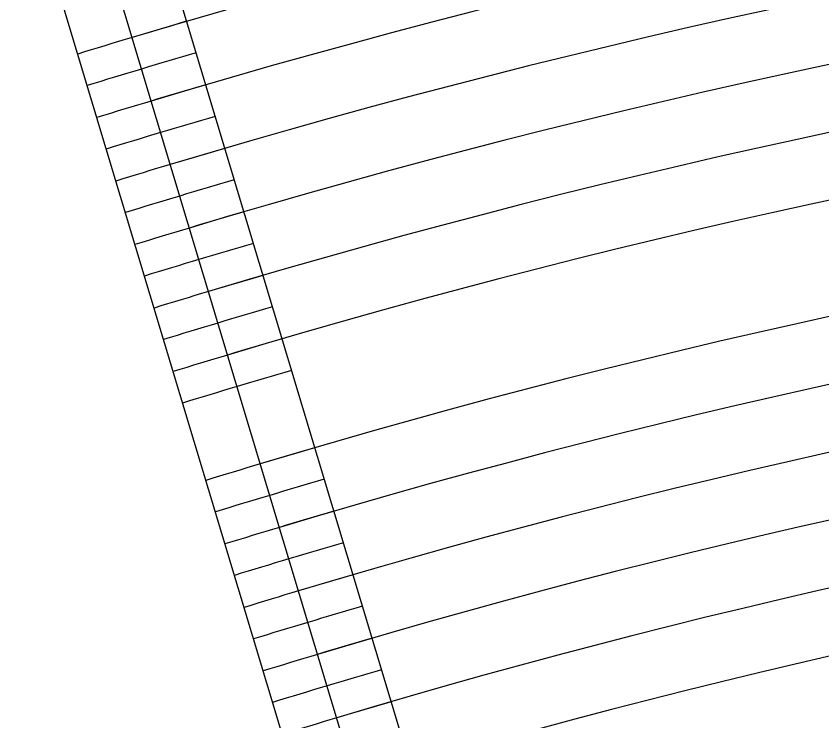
# Model space of a CAD drawing. Extents: x 60675 to 406257, y -6788 to 756297.
# Drawn here: x 392915.1 to 393000.3, y 755178.7 to 755253.2 of the extents above; entities that cross this region are included whole.
import ezdxf

# ---------------------------------------------------------------- set-up
doc = ezdxf.new("R2010")
doc.units = 0
doc.layers.add('CENTERLINE', color=7, linetype='CONTINUOUS')
doc.layers.add('elevation', color=33, linetype='CONTINUOUS', lineweight=25)
doc.layers.add('Wind&door', color=141, linetype='CONTINUOUS', lineweight=30)

msp = doc.modelspace()

# ---------------------------------------------------------------- linework, layer by layer
at = {"layer": 'CENTERLINE', "color": 1}
msp.add_lwpolyline([(392955.06317, 755158.791), (392800.8956, 755671.7552)], dxfattribs=at)
at = {"layer": 'elevation', "ltscale": 0.05}
for points in [[(392957.72149, 755170.79197), (392806.64169, 755673.48214)], [(392946.2267, 755167.34667), (392795.14949, 755670.02825)]]:
    msp.add_lwpolyline(points, dxfattribs=at)
for centre, radius, start, end in [((393173.17327, 754433.06983, 13169.80587), 854.01877, 106.32521903, 107.13030088), ((393173.62024, 754429.57628, 13169.80587), 854.01877, 106.28647539, 107.09155743), ((393173.17327, 754433.06983, 13169.80587), 847.01877, 106.32189226, 107.13362765), ((393173.62024, 754429.57628, 13169.80587), 847.01877, 106.28282842, 107.09456399), ((393173.17327, 754433.06983, 13169.80587), 840.01877, 106.31851005, 107.13700986), ((393173.62024, 754429.57628, 13169.80587), 840.01877, 106.27912067, 107.09762067), ((393173.17327, 754433.06983, 13169.80587), 833.01877, 106.31507099, 107.14044892), ((393173.62024, 754429.57628, 13169.80587), 833.01877, 106.27535059, 107.10072871), ((393173.17327, 754433.06983, 13169.80587), 826.01877, 106.31157365, 107.14394626), ((393173.62024, 754429.57628, 13169.80587), 826.01877, 106.27151662, 107.10388944), ((393173.17327, 754433.06983, 13169.80587), 819.01877, 106.30801652, 107.14750339), ((393173.62024, 754429.57628, 13169.80587), 819.01877, 106.26761711, 107.1071042), ((393173.17327, 754433.06983, 13169.80587), 807.01877, 106.30177501, 107.1537449), ((393173.62024, 754429.57628, 13169.80587), 807.01877, 106.26077485, 107.11274495), ((393173.17327, 754433.06983, 13169.80587), 800.01877, 106.29804766, 107.15747225), ((393173.62024, 754429.57628, 13169.80587), 800.01877, 106.25668873, 107.11611355), ((393173.17327, 754433.06983, 13169.80587), 793.01877, 106.2942545, 107.1612654), ((393173.62024, 754429.57628, 13169.80587), 793.01877, 106.25253048, 107.11954161), ((393173.17327, 754433.06983, 13169.80587), 786.01877, 106.29039379, 107.16512612), ((393173.62024, 754429.57628, 13169.80587), 786.01877, 106.24829816, 107.12303073), ((393173.17327, 754433.06983, 13169.80587), 779.01877, 106.28646368, 107.16905622)]:
    msp.add_arc(centre, radius, start, end, dxfattribs=at)
at = {"layer": 'Wind&door', "color": 1, "lineweight": -3}
for radius in [873.01877, 866.01877, 854.01877, 847.01877, 840.01877, 833.01877, 826.01877, 819.01877, 807.01877, 800.01877, 793.01877, 786.01877, 779.01877, 772.01877, 760.01877]:
    msp.add_arc((393173.17327, 754433.06983, 13169.80587), radius, 68.98021218, 106.7277597, dxfattribs=at)

doc.saveas('drawing.dxf')
